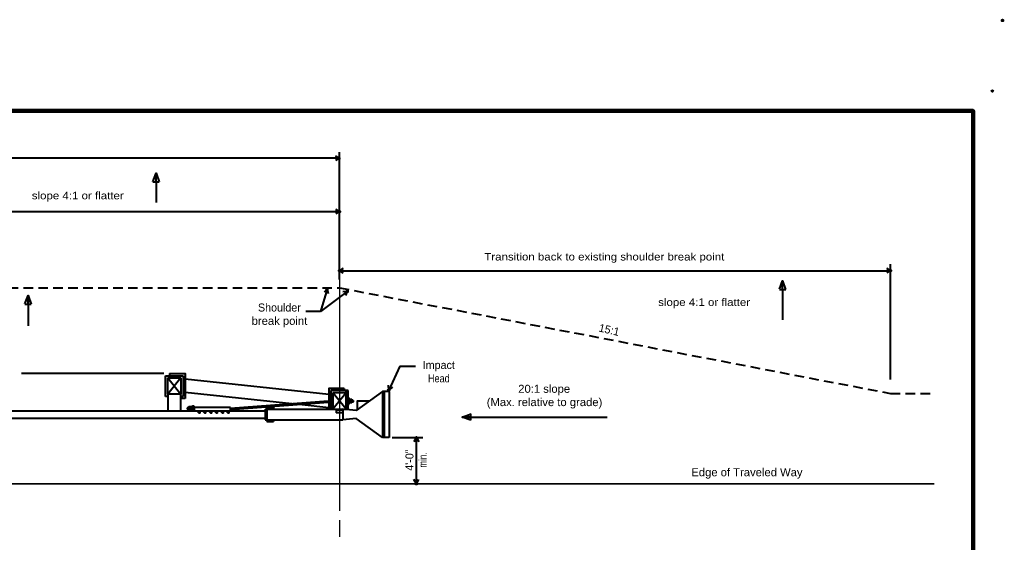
# Model space of a CAD drawing. Extents: x 92.6 to 134.3, y 70.6 to 99.2.
# Drawn here: x 115.88 to 134.31, y 89.39 to 99.19 of the extents above; entities that cross this region are included whole.
import ezdxf
from ezdxf.enums import TextEntityAlignment as Align

# ---------------------------------------------------------------- set-up
doc = ezdxf.new("R2010")
doc.units = 0
doc.header["$LTSCALE"] = 0.06
doc.header["$PDMODE"] = 32
doc.header["$PDSIZE"] = 0.03
doc.linetypes.add('MEDIUM_DASHED', pattern=[4.5, 3, -1.5])
doc.linetypes.add('SHORT_DASHED', pattern=[2.7, 1.5, -1.2])
for name, color, linetype, lineweight in [('1', 7, 'Continuous', 40), ('2', 7, 'Continuous', 40), ('3', 7, 'Continuous', 40), ('4', 7, 'Continuous', 40), ('5', 7, 'Continuous', 25)]:
    doc.layers.add(name, color=color, linetype=linetype, lineweight=lineweight)

msp = doc.modelspace()

# ---------------------------------------------------------------- linework, layer by layer
at = {"layer": '1', "lineweight": 158}
msp.add_line((133.7467, 97.4792), (94.7467, 97.4792), dxfattribs=at)
msp.add_lwpolyline([(133.7467, 97.4792), (133.7467, 72.2792), (94.7467, 72.2792)], dxfattribs=at)
at = {"layer": '1'}
for p in [(134.2967, 99.1706), (134.1067, 97.8482), (133.7467, 97.4792)]:
    msp.add_point(p, dxfattribs=at)
at = {"layer": '2', "linetype": 'MEDIUM_DASHED'}
for p, q in [((112.5937, 94.1605), (121.8749, 94.1605)), ((121.8749, 94.1605), (132.1985, 92.1796)), ((132.1985, 92.1796), (133.0157, 92.1796))]:
    msp.add_line(p, q, dxfattribs=at)
at = {"layer": '2'}
for p, q in [((118.6178, 92.1245), (118.6178, 92.513)), ((118.6178, 92.513), (118.9445, 92.513)), ((118.6886, 92.5526), (118.6886, 92.513)), ((118.9445, 92.513), (118.9445, 92.1245)), ((118.6574, 92.4734), (118.9049, 92.1641)), ((118.9049, 92.4734), (118.6574, 92.1641)), ((118.6574, 92.4734), (118.9049, 92.4734)), ((118.6574, 92.1641), (118.6574, 92.4734)), ((118.9049, 92.4734), (118.9049, 92.1641)), ((118.9841, 92.4534), (121.673, 92.1664)), ((118.6574, 92.1641), (118.6574, 91.8548)), ((118.9049, 92.1641), (118.6574, 92.1641)), ((118.9049, 91.8548), (118.9049, 92.1641)), ((118.9841, 92.2046), (120.9829, 91.9912)), ((121.7126, 92.2334), (121.7126, 92.0472)), ((122.0393, 92.2334), (121.7126, 92.2334)), ((121.9997, 91.8845), (121.7522, 92.1938)), ((121.9997, 92.1938), (121.7522, 91.8845)), ((121.7522, 92.1938), (121.7522, 91.8845)), ((121.9997, 92.1938), (121.7522, 92.1938)), ((121.9628, 92.273), (121.9628, 92.2334)), ((121.9997, 91.8845), (121.9997, 92.2334)), ((122.0393, 91.8735), (122.0393, 92.2334)), ((122.6793, 92.2185), (122.1843, 91.8582)), ((122.8031, 92.2185), (122.6793, 92.2185)), ((122.6793, 92.2185), (122.6793, 91.3523)), ((122.709, 92.2185), (122.709, 91.3523)), ((122.8031, 92.2185), (122.8031, 91.3523)), ((118.6574, 92.1245), (118.6178, 92.1245)), ((118.9445, 92.1245), (118.9049, 92.1245)), ((118.9841, 92.0849), (118.9049, 92.0849)), ((119.8331, 91.8781), (121.7522, 92.0254)), ((120.5726, 91.9597), (120.5849, 91.9358)), ((120.644, 91.9652), (120.6564, 91.9413)), ((120.7154, 91.9707), (120.7279, 91.9467)), ((120.7867, 91.9761), (120.7992, 91.9522)), ((120.8581, 91.9817), (120.8706, 91.9578)), ((120.9296, 91.9871), (120.942, 91.9632)), ((121.001, 91.9926), (121.0133, 91.9687)), ((121.0724, 91.998), (121.0848, 91.9742)), ((121.1182, 91.9768), (121.673, 91.9175)), ((121.1438, 92.0035), (121.1562, 91.9797)), ((121.2151, 92.009), (121.2275, 91.9851)), ((121.2866, 92.0145), (121.299, 91.9907)), ((121.358, 92.0199), (121.3704, 91.9961)), ((121.4293, 92.0255), (121.4417, 92.0016)), ((121.5007, 92.031), (121.5132, 92.007)), ((121.5721, 92.0364), (121.5846, 92.0125)), ((121.6435, 92.042), (121.6559, 92.018)), ((121.673, 92.0194), (121.673, 91.8845)), ((121.7126, 92.0224), (121.7126, 91.8845)), ((121.715, 92.0474), (121.7273, 92.0235)), ((122.0393, 92.0978), (122.0543, 92.0978)), ((122.0393, 91.9804), (122.0543, 91.9804)), ((122.0543, 92.0736), (122.1047, 92.0736)), ((122.1047, 92.0018), (122.0543, 92.0018)), ((122.1047, 92.0736), (122.1047, 92.0018)), ((122.1047, 92.0502), (122.1405, 92.0502)), ((122.1047, 92.0254), (122.1405, 92.0254)), ((122.1405, 92.0254), (122.1405, 92.0502)), ((96.5119, 91.8548), (120.484, 91.8548)), ((119.107, 91.9098), (119.0206, 91.9098)), ((119.0206, 91.9098), (119.0206, 91.885)), ((119.107, 91.885), (119.0206, 91.885)), ((119.1226, 91.9376), (119.107, 91.9376)), ((119.107, 91.8548), (119.107, 91.9376)), ((119.1226, 91.9437), (119.1226, 91.8555)), ((119.1524, 91.9437), (119.1226, 91.9437)), ((119.1524, 91.9166), (119.1524, 91.9437)), ((119.1524, 91.9166), (119.1524, 91.8548)), ((119.8331, 91.9166), (119.1524, 91.9166)), ((119.2019, 91.8548), (119.2462, 91.8106)), ((119.2638, 91.8106), (119.2462, 91.8106)), ((119.2638, 91.8106), (119.2638, 91.8548)), ((119.3108, 91.8548), (119.3551, 91.8106)), ((119.3727, 91.8106), (119.3551, 91.8106)), ((119.3727, 91.8106), (119.3727, 91.8548)), ((119.4197, 91.8548), (119.464, 91.8106)), ((119.4816, 91.8106), (119.464, 91.8106)), ((119.4816, 91.8106), (119.4816, 91.8548)), ((119.5286, 91.8548), (119.5729, 91.8106)), ((119.5905, 91.8106), (119.5729, 91.8106)), ((119.5905, 91.8106), (119.5905, 91.8548)), ((119.6375, 91.8548), (119.6818, 91.8106)), ((119.6994, 91.8106), (119.6818, 91.8106)), ((119.6994, 91.8106), (119.6994, 91.8548)), ((119.7464, 91.8548), (119.7907, 91.8106)), ((119.8083, 91.8106), (119.7907, 91.8106)), ((119.8083, 91.8106), (119.8083, 91.8548)), ((119.8331, 91.8548), (119.8331, 91.9166)), ((119.8586, 91.9049), (119.871, 91.881)), ((119.93, 91.9104), (119.9424, 91.8865)), ((120.0014, 91.9158), (120.0138, 91.8919)), ((120.0728, 91.9214), (120.0844, 91.8992)), ((120.1442, 91.9268), (120.1586, 91.8992)), ((120.2156, 91.9323), (120.228, 91.9084)), ((120.287, 91.9377), (120.2994, 91.9139)), ((120.3583, 91.9432), (120.3708, 91.9194)), ((120.4298, 91.9487), (120.4422, 91.9249)), ((120.484, 91.8845), (120.484, 91.6865)), ((120.484, 91.8845), (121.9997, 91.8845)), ((120.5012, 91.9542), (120.5136, 91.9304)), ((120.5137, 91.9142), (120.6374, 91.9142)), ((120.5137, 91.9142), (120.5137, 91.6568)), ((120.6374, 91.9142), (120.6374, 91.8845)), ((121.8131, 91.8845), (121.8131, 91.8138)), ((121.9368, 91.8138), (121.8131, 91.8138)), ((122.1843, 91.8582), (121.9368, 91.8845)), ((121.9368, 91.8845), (121.9368, 91.6865)), ((96.3832, 91.7162), (120.484, 91.7162)), ((120.484, 91.6865), (121.9368, 91.6865)), ((120.5137, 91.6568), (120.6374, 91.6568)), ((120.6374, 91.6865), (120.6374, 91.6568)), ((122.1843, 91.7126), (121.9368, 91.6865)), ((122.6793, 91.3523), (122.1843, 91.7126)), ((122.8031, 91.3523), (122.6793, 91.3523))]:
    msp.add_line(p, q, dxfattribs=at)
at = {"layer": '2', "lineweight": 35}
for p, q in [((119.8331, 91.9029), (121.7522, 92.0502)), ((122.0543, 92.0978), (122.0543, 91.9804)), ((121.9368, 91.8638), (121.8131, 91.8638)), ((96.3859, 90.4861), (133.0157, 90.4861))]:
    msp.add_line(p, q, dxfattribs=at)
at = {"layer": '2', "linetype": 'SHORT_DASHED', "lineweight": 35}
for p, q in [((122.0543, 92.0502), (122.1047, 92.0502)), ((122.0543, 92.0254), (122.1047, 92.0254))]:
    msp.add_line(p, q, dxfattribs=at)
at = {"layer": '2'}
for points in [[(118.6886, 92.5526), (118.9841, 92.5526), (118.9841, 92.0849)], [(121.9628, 92.273), (121.673, 92.273), (121.673, 92.0442)], [(122.214, 91.8799), (122.214, 92.0438), (122.4393, 92.0438)], [(119.107, 91.8615), (119.0564, 91.8615), (119.0564, 91.9333), (119.107, 91.9333)]]:
    msp.add_lwpolyline(points, dxfattribs=at)
for p in [(134.1067, 97.8482), (133.7467, 97.4792)]:
    msp.add_point(p, dxfattribs=at)
at = {"layer": '3'}
for p, q in [((121.8675, 96.5875), (97.1238, 96.5875)), ((121.8675, 96.5875), (121.7987, 96.6271)), ((121.8675, 96.5875), (121.7987, 96.5478)), ((121.8749, 95.5458), (121.8749, 96.7027)), ((118.4393, 96.1482), (118.439, 96.3106)), ((118.38, 96.1481), (118.4987, 96.1481)), ((118.4393, 96.1481), (118.4393, 95.7587)), ((121.8749, 94.3136), (121.8749, 95.6771)), ((121.8749, 95.5861), (112.5937, 95.5861)), ((121.8749, 95.5861), (121.8061, 95.6257)), ((121.8749, 95.5861), (121.8061, 95.5464)), ((132.1985, 92.4416), (132.1985, 94.6057)), ((121.8749, 94.4795), (132.1985, 94.4795)), ((132.1985, 94.4795), (132.1297, 94.5191)), ((132.1985, 94.4795), (132.1297, 94.4398)), ((130.1748, 94.1314), (130.1745, 94.2938)), ((116.0406, 94.0186), (116.0406, 93.4462)), ((116.0409, 93.8562), (116.0406, 94.0186)), ((121.6414, 94.1327), (121.5222, 93.7176)), ((122.0186, 94.0917), (121.5222, 93.7176)), ((121.6414, 94.1327), (121.5863, 94.0757)), ((121.6414, 94.1327), (121.6633, 94.0564)), ((122.0186, 94.0917), (121.94, 94.0818)), ((122.0186, 94.0917), (121.9877, 94.0186)), ((130.1155, 94.1313), (130.2342, 94.1313)), ((130.1748, 94.1313), (130.1748, 93.5589)), ((115.9816, 93.8561), (116.1003, 93.8561)), ((121.5222, 93.7176), (121.2434, 93.7176)), ((118.5857, 92.5526), (115.9157, 92.5526)), ((123.0078, 92.694), (122.7982, 92.244)), ((123.0078, 92.694), (123.3003, 92.694)), ((122.7982, 92.244), (122.7902, 92.3381)), ((122.7982, 92.244), (122.8755, 92.2982))]:
    msp.add_line(p, q, dxfattribs=at)
for points in [[(118.38, 96.1486), (118.439, 96.3106), (118.4982, 96.1479)], [(121.9436, 94.5192), (121.8749, 94.4795), (121.9436, 94.4398)], [(130.1155, 94.1318), (130.1745, 94.2938), (130.2337, 94.1311)], [(115.9816, 93.8566), (116.0406, 94.0186), (116.0998, 93.8559)]]:
    msp.add_lwpolyline(points, dxfattribs=at)
for p in [(121.8675, 96.5875), (121.8749, 95.5861), (121.8749, 94.4795), (132.1985, 94.4795), (121.6414, 94.1327), (122.0186, 94.0917), (122.7982, 92.244)]:
    msp.add_point(p, dxfattribs=at)
at = {"layer": '4'}
for p, q in [((124.3387, 91.6779), (124.3387, 91.7966)), ((124.3386, 91.7372), (124.1762, 91.7369)), ((124.1762, 91.7369), (126.8884, 91.7369)), ((122.8649, 91.3523), (123.4392, 91.3523)), ((123.3155, 91.3523), (123.2685, 91.2707)), ((123.3155, 90.4861), (123.3155, 91.3523)), ((123.3155, 91.3523), (123.3626, 91.2707)), ((123.3155, 90.4861), (123.2685, 90.5676)), ((123.3155, 90.4861), (123.3625, 90.5676))]:
    msp.add_line(p, q, dxfattribs=at)
msp.add_lwpolyline([(124.3382, 91.6779), (124.1762, 91.7369), (124.3389, 91.7961)], dxfattribs=at)
for p in [(123.3155, 91.3523), (123.3155, 90.4861)]:
    msp.add_point(p, dxfattribs=at)
at = {"layer": '5'}
for p, q in [((121.8738, 94.4798), (121.8738, 89.9775)), ((121.8738, 89.8054), (121.8738, 89.49))]:
    msp.add_line(p, q, dxfattribs=at)

# ---------------------------------------------------------------- texts
at = {"layer": '3', "width": 1.15}
for s, p in [('slope 4:1 or flatter', (116.1101, 95.8191)), ('Transition back to existing shoulder break point', (124.5883, 94.6721)), ('slope 4:1 or flatter', (127.8456, 93.8206))]:
    msp.add_text(s, height=0.1399, dxfattribs=at).set_placement(p)
at = {"layer": '3'}
for s, p in [('Shoulder', (120.74895, 93.7156)), ('Impact', (123.73575, 92.6379))]:
    msp.add_text(s, height=0.15, dxfattribs=at).set_placement(p, align=Align.CENTER)
for s, width, p in [('break point', 1.05, (120.7505, 93.4656)), ('Head', 0.85, (123.73565, 92.3879)), ('20:1 slope', 1.05, (125.7098, 92.1927)), ('(Max. relative to grade)', 1.05, (125.716, 91.9427)), ('Edge of Traveled Way', 1.05, (129.5083, 90.6284))]:
    msp.add_text(s, height=0.15, dxfattribs=dict(at, width=width)).set_placement(p, align=Align.CENTER)
msp.add_text('15:1', height=0.15, rotation=347, dxfattribs=at).set_placement((126.91123, 93.2998), align=Align.CENTER)
at = {"layer": '5'}
msp.add_text('4\'-0"', height=0.15, rotation=90, dxfattribs=at).set_placement((123.261, 90.93115), align=Align.CENTER)
at = {"layer": '5', "width": 0.75}
msp.add_text('min.', height=0.15, rotation=90, dxfattribs=at).set_placement((123.511, 90.9311), align=Align.CENTER)

doc.saveas('drawing.dxf')
